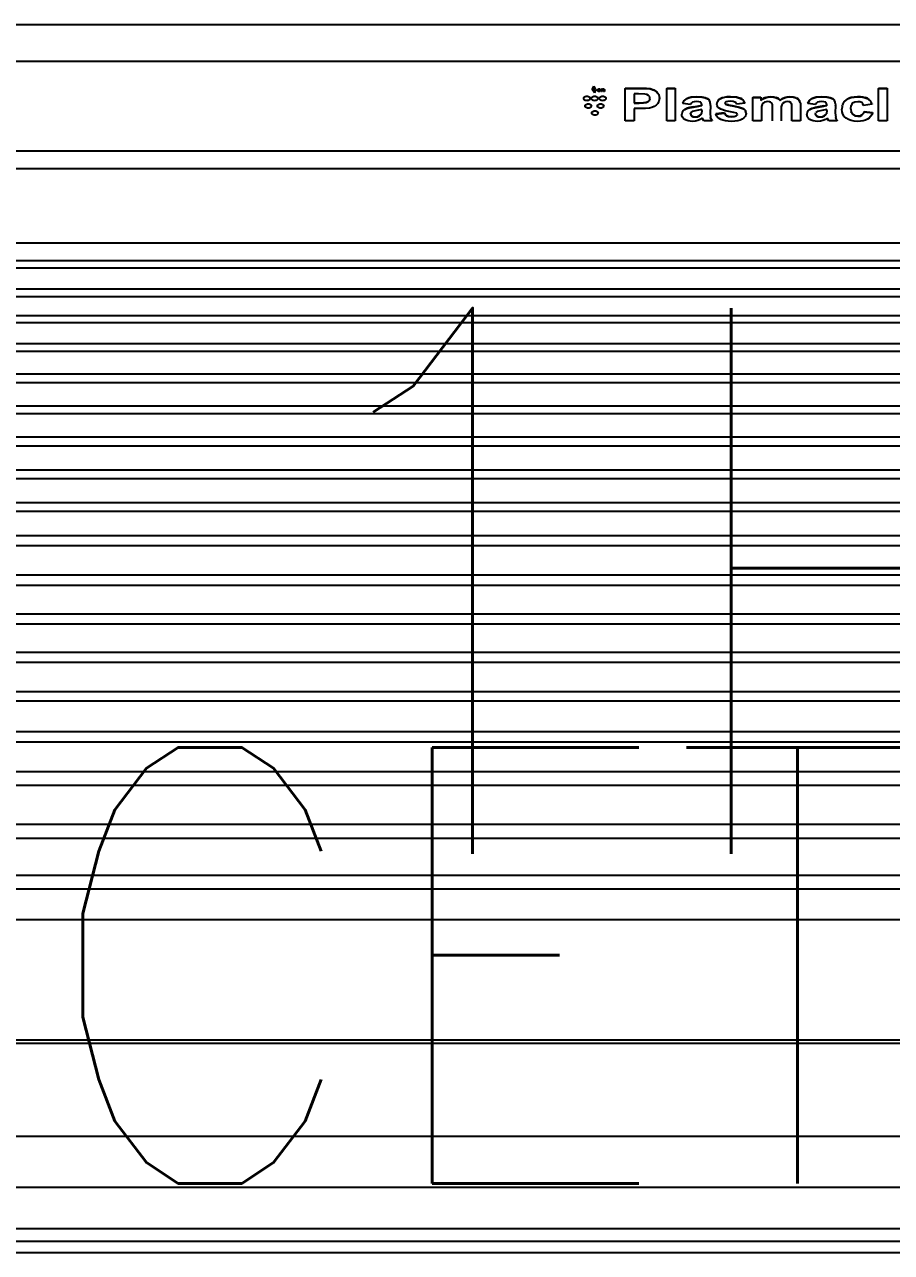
# Model space of a CAD drawing. Header units: inches. Extents: x -85907952 to 802144, y 988801 to 3125513.
# Drawn here: x 403572 to 404268, y 1052734 to 1053720 of the extents above; entities that cross this region are included whole.
import ezdxf
from ezdxf.enums import TextEntityAlignment as Align

# ---------------------------------------------------------------- set-up
doc = ezdxf.new("R2010")
doc.units = ezdxf.units.IN
doc.header["$MEASUREMENT"] = 0
doc.layers.add('Edges', color=7, linetype='Continuous')
doc.layers.add('partition', color=8, linetype='Continuous')
doc.layers.add('t3', color=8, linetype='Continuous', lineweight=25)
doc.styles.add('LAILA', font='romans.shx', dxfattribs={"width": 0.85})

# ---------------------------------------------------------------- blocks, each defined once
blk = doc.blocks.new('1.0HP AIR CONDITION')
for p, q in [((-1478.9, 93.42), (1478.9, 93.42)), ((1478.9, 52.07), (-1478.9, 52.07))]:
    blk.add_line(p, q)
at = {"layer": 'Edges'}
for p, q in [((-1478.9, 985.93), (1478.9, 985.93)), ((-1478.9, 956.6), (1478.9, 956.6)), ((-201.2, 926.6), (-201.14, 926.95)), ((-201.14, 926.95), (-201.11, 927.07)), ((-201.11, 927.07), (-200.86, 927.51)), ((-200.86, 927.51), (-200.46, 927.89)), ((-200.46, 927.89), (-199.94, 928.18)), ((-199.94, 928.18), (-199.34, 928.36)), ((-199.34, 928.36), (-198.69, 928.43)), ((-198.69, 928.43), (-198.04, 928.36)), ((-198.04, 928.36), (-197.43, 928.18)), ((-197.43, 928.18), (-196.91, 927.89)), ((-196.91, 927.89), (-196.51, 927.51)), ((-196.51, 927.51), (-196.26, 927.07)), ((-196.26, 927.07), (-196.24, 926.95)), ((-196.24, 926.95), (-196.18, 926.6)), ((-194.96, 926.6), (-194.9, 926.95)), ((-194.9, 926.95), (-194.87, 927.07)), ((-194.87, 927.07), (-194.62, 927.51)), ((-194.62, 927.51), (-194.22, 927.89)), ((-194.3, 933.7), (-193.01, 936.48)), ((-192.66, 931.04), (-194.3, 933.7)), ((-194.22, 927.89), (-193.7, 928.18)), ((-193.7, 928.18), (-193.1, 928.36)), ((-193.1, 928.36), (-192.45, 928.43)), ((-193.01, 936.48), (-191.8, 933.67)), ((-192.66, 931.04), (-193.01, 936.48)), ((-191.8, 933.67), (-192.66, 931.04)), ((-192.45, 928.43), (-191.8, 928.36)), ((-191.8, 928.36), (-191.19, 928.18)), ((-191.19, 928.18), (-190.67, 927.89)), ((-190.67, 927.89), (-190.27, 927.51)), ((-190.27, 927.51), (-190.02, 927.07)), ((-190.16, 933.24), (-190.12, 933.51)), ((-190.12, 932.9), (-190.16, 933.24)), ((-190.12, 933.51), (-189.99, 933.78)), ((-189.99, 932.62), (-190.12, 932.9)), ((-190.02, 927.07), (-190, 926.95)), ((-190, 926.95), (-189.93, 926.6)), ((-189.99, 933.78), (-189.78, 934.01)), ((-189.78, 932.4), (-189.99, 932.62)), ((-189.78, 934.01), (-189.51, 934.18)), ((-189.5, 932.23), (-189.78, 932.4)), ((-189.51, 934.18), (-189.18, 934.28)), ((-189.16, 932.14), (-189.5, 932.23)), ((-189.41, 933.49), (-189.45, 933.21)), ((-189.45, 933.21), (-189.41, 932.93)), ((-189.35, 933.6), (-189.41, 933.49)), ((-189.41, 932.93), (-189.35, 932.82)), ((-189.27, 933.69), (-189.35, 933.6)), ((-189.35, 932.82), (-189.27, 932.73)), ((-189.06, 933.82), (-189.27, 933.69)), ((-189.27, 932.73), (-189.06, 932.6)), ((-189.18, 934.28), (-188.82, 934.31)), ((-188.81, 932.1), (-189.16, 932.14)), ((-188.82, 933.86), (-189.06, 933.82)), ((-189.06, 932.6), (-188.82, 932.56)), ((-188.82, 934.31), (-188.54, 934.3)), ((-188.69, 933.85), (-188.82, 933.86)), ((-188.82, 932.56), (-188.69, 932.57)), ((-188.54, 932.12), (-188.81, 932.1)), ((-188.57, 933.82), (-188.69, 933.85)), ((-188.69, 932.57), (-188.57, 932.6)), ((-188.36, 933.69), (-188.57, 933.82)), ((-188.57, 932.6), (-188.36, 932.73)), ((-188.54, 934.3), (-188.28, 934.24)), ((-188.28, 932.18), (-188.54, 932.12)), ((-188.48, 926.6), (-188.42, 926.95)), ((-188.42, 926.95), (-188.39, 927.07)), ((-188.39, 927.07), (-188.14, 927.51)), ((-188.28, 933.6), (-188.36, 933.69)), ((-188.36, 932.73), (-188.28, 932.82)), ((-188.28, 934.24), (-188.05, 934.14)), ((-188.23, 933.49), (-188.28, 933.6)), ((-188.28, 932.82), (-188.23, 932.93)), ((-188.06, 932.28), (-188.28, 932.18)), ((-188.18, 933.21), (-188.23, 933.49)), ((-188.23, 932.93), (-188.18, 933.21)), ((-188.14, 927.51), (-187.74, 927.89)), ((-187.85, 932.42), (-188.06, 932.28)), ((-188.05, 934.14), (-187.85, 934)), ((-187.85, 934), (-187.69, 933.84)), ((-187.69, 932.59), (-187.85, 932.42)), ((-187.74, 927.89), (-187.22, 928.18)), ((-187.69, 933.84), (-187.57, 933.65)), ((-187.57, 932.78), (-187.69, 932.59)), ((-187.57, 933.65), (-187.5, 933.44)), ((-187.5, 932.98), (-187.57, 932.78)), ((-187.5, 933.44), (-187.47, 933.21)), ((-187.47, 933.21), (-187.5, 932.98)), ((-187.22, 928.18), (-186.62, 928.36)), ((-186.94, 932.15), (-186.94, 934.27)), ((-186.94, 934.27), (-186.3, 934.27)), ((-186.25, 932.15), (-186.94, 932.15)), ((-186.62, 928.36), (-185.97, 928.43)), ((-186.3, 934.27), (-186.3, 933.96)), ((-186.3, 933.96), (-186.12, 934.11)), ((-186.24, 933.41), (-186.25, 933.11)), ((-186.25, 933.11), (-186.25, 932.15)), ((-186.2, 933.6), (-186.24, 933.41)), ((-186.12, 933.71), (-186.2, 933.6)), ((-186.12, 934.11), (-185.92, 934.22)), ((-186, 933.81), (-186.12, 933.71)), ((-185.85, 933.87), (-186, 933.81)), ((-185.97, 928.43), (-185.32, 928.36)), ((-185.92, 934.22), (-185.69, 934.29)), ((-185.68, 933.89), (-185.85, 933.87)), ((-185.69, 934.29), (-185.44, 934.31)), ((-185.55, 933.87), (-185.68, 933.89)), ((-185.44, 933.83), (-185.55, 933.87)), ((-185.44, 934.31), (-185.23, 934.3)), ((-185.36, 933.76), (-185.44, 933.83)), ((-185.3, 933.67), (-185.36, 933.76)), ((-185.32, 928.36), (-184.71, 928.18)), ((-185.27, 933.51), (-185.3, 933.67)), ((-185.26, 933.23), (-185.27, 933.51)), ((-185.26, 932.15), (-185.26, 933.23)), ((-184.57, 932.15), (-185.26, 932.15)), ((-185.23, 934.3), (-185.03, 934.25)), ((-185.03, 934.25), (-184.86, 934.17)), ((-184.86, 934.17), (-184.74, 934.08)), ((-184.74, 934.08), (-184.66, 933.97)), ((-184.71, 928.18), (-184.19, 927.89)), ((-184.66, 933.97), (-184.61, 933.84)), ((-184.61, 933.84), (-184.57, 933.47)), ((-184.57, 933.47), (-184.57, 932.15)), ((-184.19, 927.89), (-183.79, 927.51)), ((-183.79, 927.51), (-183.54, 927.07)), ((-183.54, 927.07), (-183.52, 926.95)), ((-183.52, 926.95), (-183.46, 926.6)), ((-167.97, 934.94), (-156.34, 934.94)), ((-167.97, 934.94), (-167.97, 934.69)), ((-167.97, 934.69), (-156.34, 934.69)), ((-167.97, 908.62), (-167.97, 934.69)), ((-157.22, 930.28), (-160.72, 930.28)), ((-160.72, 930.28), (-160.72, 923.13)), ((-152.01, 930.1), (-157.22, 930.28)), ((-156.34, 934.94), (-150.88, 934.84)), ((-156.34, 934.69), (-150.88, 934.59)), ((-150.4, 929.7), (-152.01, 930.1)), ((-150.88, 934.84), (-147.72, 934.55)), ((-150.88, 934.59), (-147.72, 934.3)), ((-149.09, 928.94), (-150.4, 929.7)), ((-148.23, 927.9), (-149.09, 928.94)), ((-147.97, 926.71), (-148.23, 927.9)), ((-147.72, 934.55), (-144.88, 933.62)), ((-147.72, 934.3), (-144.88, 933.36)), ((-144.88, 933.62), (-142.55, 932)), ((-144.88, 933.36), (-142.55, 931.74)), ((-142.55, 932), (-141.64, 930.94)), ((-142.55, 932), (-142.55, 931.74)), ((-142.55, 931.74), (-141.64, 930.69)), ((-141.64, 930.94), (-141.64, 930.69)), ((-141.64, 930.69), (-140.99, 929.74)), ((-140.99, 929.74), (-140.99, 929.49)), ((-140.99, 929.49), (-140.6, 928.4)), ((-140.6, 928.4), (-140.6, 928.15)), ((-140.6, 928.15), (-140.47, 926.92)), ((-140.48, 926.82), (-140.47, 926.92)), ((-140.48, 926.82), (-140.47, 926.67)), ((-140.47, 926.67), (-140.47, 926.92)), ((-134.57, 934.94), (-127.69, 934.94)), ((-134.57, 934.94), (-134.57, 934.69)), ((-134.57, 934.69), (-127.69, 934.69)), ((-134.57, 908.62), (-134.57, 934.69)), ((-127.69, 934.94), (-127.69, 934.69)), ((-127.69, 934.69), (-127.69, 908.62)), ((-118.11, 926.87), (-119.3, 926.12)), ((-118.11, 926.87), (-116.67, 927.44)), ((-118.11, 926.62), (-116.67, 927.19)), ((-118.11, 926.87), (-118.11, 926.62)), ((-116.67, 927.44), (-114.91, 927.85)), ((-116.67, 927.19), (-114.91, 927.6)), ((-116.67, 927.44), (-116.67, 927.19)), ((-114.91, 927.85), (-110.47, 928.18)), ((-114.91, 927.6), (-110.47, 927.93)), ((-114.91, 927.85), (-114.91, 927.6)), ((-110.47, 928.18), (-106.45, 927.98)), ((-110.47, 927.93), (-106.45, 927.73)), ((-106.45, 927.98), (-103.61, 927.39)), ((-106.45, 927.73), (-103.61, 927.14)), ((-103.61, 927.39), (-103.61, 927.14)), ((-103.61, 927.39), (-101.69, 926.49)), ((-103.61, 927.14), (-101.69, 926.24)), ((-91.54, 926.51), (-90.02, 927.24)), ((-91.54, 926.26), (-90.02, 926.99)), ((-90.02, 927.24), (-88.13, 927.76)), ((-90.02, 926.99), (-88.13, 927.51)), ((-90.02, 927.24), (-90.02, 926.99)), ((-88.13, 927.76), (-85.88, 928.08)), ((-88.13, 927.51), (-85.88, 927.83)), ((-88.13, 927.76), (-88.13, 927.51)), ((-85.88, 928.08), (-83.26, 928.18)), ((-85.88, 928.08), (-85.88, 927.83)), ((-85.88, 927.83), (-83.26, 927.93)), ((-83.26, 928.18), (-78.61, 927.87)), ((-83.26, 927.93), (-78.61, 927.62)), ((-78.61, 927.87), (-76.79, 927.47)), ((-78.61, 927.62), (-76.79, 927.22)), ((-76.79, 927.47), (-75.32, 926.92)), ((-76.79, 927.47), (-76.79, 927.22)), ((-76.79, 927.22), (-75.32, 926.67)), ((-75.32, 926.92), (-75.32, 926.67)), ((-74.13, 926.21), (-75.32, 926.92)), ((-65.36, 927.76), (-59.01, 927.76)), ((-65.36, 927.76), (-65.36, 927.5)), ((-65.36, 927.5), (-59.01, 927.5)), ((-65.36, 908.62), (-65.36, 927.5)), ((-59.01, 927.76), (-59.01, 927.5)), ((-59.01, 927.5), (-59.01, 925.17)), ((-55.28, 927.43), (-57.23, 926.49)), ((-57.23, 926.24), (-55.28, 927.18)), ((-55.28, 927.43), (-53.18, 927.99)), ((-55.28, 927.18), (-53.18, 927.74)), ((-55.28, 927.43), (-55.28, 927.18)), ((-53.18, 927.99), (-50.91, 928.18)), ((-53.18, 927.99), (-53.18, 927.74)), ((-53.18, 927.74), (-50.91, 927.93)), ((-50.91, 928.18), (-48.57, 928)), ((-50.91, 928.18), (-50.91, 927.93)), ((-50.91, 927.93), (-48.57, 927.74)), ((-48.57, 928), (-46.57, 927.44)), ((-48.57, 928), (-48.57, 927.74)), ((-48.57, 927.74), (-46.57, 927.18)), ((-46.57, 927.44), (-46.57, 927.18)), ((-44.9, 926.5), (-46.57, 927.44)), ((-46.57, 927.18), (-44.9, 926.25)), ((-41.78, 926.5), (-39.86, 927.44)), ((-41.78, 926.25), (-39.86, 927.18)), ((-39.86, 927.44), (-37.81, 928)), ((-39.86, 927.18), (-37.81, 927.74)), ((-39.86, 927.44), (-39.86, 927.18)), ((-37.81, 928), (-35.62, 928.18)), ((-37.81, 928), (-37.81, 927.74)), ((-37.81, 927.74), (-35.62, 927.93)), ((-35.62, 928.18), (-32.98, 927.97)), ((-35.62, 928.18), (-35.62, 927.93)), ((-35.62, 927.93), (-32.98, 927.72)), ((-32.98, 927.97), (-30.77, 927.34)), ((-32.98, 927.97), (-32.98, 927.72)), ((-32.98, 927.72), (-30.77, 927.09)), ((-30.77, 927.34), (-30.77, 927.09)), ((-30.77, 927.09), (-29.04, 926.04)), ((-29.04, 926.3), (-30.13, 926.95)), ((-17.72, 926.87), (-18.91, 926.12)), ((-17.72, 926.87), (-16.28, 927.44)), ((-17.72, 926.62), (-16.28, 927.19)), ((-17.72, 926.87), (-17.72, 926.62)), ((-16.28, 927.44), (-14.53, 927.85)), ((-16.28, 927.19), (-14.53, 927.6)), ((-16.28, 927.44), (-16.28, 927.19)), ((-14.53, 927.85), (-10.08, 928.18)), ((-14.53, 927.6), (-10.08, 927.93)), ((-14.53, 927.85), (-14.53, 927.6)), ((-10.08, 928.18), (-6.06, 927.98)), ((-10.08, 927.93), (-6.06, 927.73)), ((-6.06, 927.98), (-3.22, 927.39)), ((-6.06, 927.73), (-3.22, 927.14)), ((-3.22, 927.39), (-3.22, 927.14)), ((-3.22, 927.39), (-1.3, 926.49)), ((-3.22, 927.14), (-1.3, 926.24)), ((11.39, 926.72), (13.54, 927.53)), ((11.39, 926.47), (13.54, 927.28)), ((13.54, 927.53), (15.99, 928.02)), ((13.54, 927.28), (15.99, 927.77)), ((13.54, 927.53), (13.54, 927.28)), ((15.99, 928.02), (18.75, 928.18)), ((15.99, 928.02), (15.99, 927.77)), ((15.99, 927.77), (18.75, 927.93)), ((18.75, 928.18), (21, 928.09)), ((18.75, 928.18), (18.75, 927.93)), ((18.75, 927.93), (21, 927.84)), ((21, 928.09), (23.01, 927.81)), ((21, 928.09), (21, 927.84)), ((21, 927.84), (23.01, 927.56)), ((23.01, 927.81), (24.78, 927.35)), ((23.01, 927.81), (23.01, 927.56)), ((23.01, 927.56), (24.78, 927.1)), ((24.78, 927.35), (24.78, 927.1)), ((26.3, 926.7), (24.78, 927.35)), ((24.78, 927.1), (26.3, 926.45)), ((35.55, 934.94), (42.43, 934.94)), ((35.55, 934.94), (35.55, 934.69)), ((35.55, 934.69), (42.43, 934.69)), ((35.55, 908.62), (35.55, 934.69)), ((42.43, 934.94), (42.43, 934.69)), ((42.43, 934.69), (42.43, 908.62)), ((-201.11, 926.13), (-201.2, 926.6)), ((-200.86, 925.69), (-201.11, 926.13)), ((-200.46, 925.31), (-200.86, 925.69)), ((-199.94, 925.02), (-200.46, 925.31)), ((-200.02, 920.54), (-199.94, 921.02)), ((-199.94, 920.07), (-200.02, 920.54)), ((-199.34, 924.84), (-199.94, 925.02)), ((-199.94, 921.02), (-199.69, 921.45)), ((-199.69, 919.63), (-199.94, 920.07)), ((-199.69, 921.45), (-199.29, 921.83)), ((-199.29, 919.25), (-199.69, 919.63)), ((-198.69, 924.78), (-199.34, 924.84)), ((-199.29, 921.83), (-198.77, 922.12)), ((-198.77, 918.96), (-199.29, 919.25)), ((-198.77, 922.12), (-198.16, 922.3)), ((-198.16, 918.78), (-198.77, 918.96)), ((-198.04, 924.84), (-198.69, 924.78)), ((-198.16, 922.3), (-197.51, 922.37)), ((-197.51, 918.72), (-198.16, 918.78)), ((-197.43, 925.02), (-198.04, 924.84)), ((-197.51, 922.37), (-196.86, 922.3)), ((-196.86, 918.78), (-197.51, 918.72)), ((-196.91, 925.31), (-197.43, 925.02)), ((-196.51, 925.69), (-196.91, 925.31)), ((-196.86, 922.3), (-196.26, 922.12)), ((-196.26, 918.96), (-196.86, 918.78)), ((-196.26, 926.13), (-196.51, 925.69)), ((-196.18, 926.6), (-196.26, 926.13)), ((-196.26, 922.12), (-195.74, 921.83)), ((-195.74, 919.25), (-196.26, 918.96)), ((-195.74, 921.83), (-195.34, 921.45)), ((-195.34, 919.63), (-195.74, 919.25)), ((-195.34, 921.45), (-195.09, 921.02)), ((-195.09, 920.07), (-195.34, 919.63)), ((-195.09, 921.02), (-195, 920.54)), ((-195, 920.54), (-195.09, 920.07)), ((-194.87, 926.13), (-194.96, 926.6)), ((-194.62, 925.69), (-194.87, 926.13)), ((-194.22, 925.31), (-194.62, 925.69)), ((-193.7, 925.02), (-194.22, 925.31)), ((-193.1, 924.84), (-193.7, 925.02)), ((-192.45, 924.78), (-193.1, 924.84)), ((-191.8, 924.84), (-192.45, 924.78)), ((-191.19, 925.02), (-191.8, 924.84)), ((-190.67, 925.31), (-191.19, 925.02)), ((-190.27, 925.69), (-190.67, 925.31)), ((-190.02, 926.13), (-190.27, 925.69)), ((-190.17, 920.54), (-190.08, 921.02)), ((-190.08, 920.07), (-190.17, 920.54)), ((-190.08, 921.02), (-189.83, 921.45)), ((-189.83, 919.63), (-190.08, 920.07)), ((-189.93, 926.6), (-190.02, 926.13)), ((-189.83, 921.45), (-189.43, 921.83)), ((-189.43, 919.25), (-189.83, 919.63)), ((-189.43, 921.83), (-188.91, 922.12)), ((-188.91, 918.96), (-189.43, 919.25)), ((-188.91, 922.12), (-188.31, 922.3)), ((-188.31, 918.78), (-188.91, 918.96)), ((-188.39, 926.13), (-188.48, 926.6)), ((-188.14, 925.69), (-188.39, 926.13)), ((-188.31, 922.3), (-187.66, 922.37)), ((-187.66, 918.72), (-188.31, 918.78)), ((-187.74, 925.31), (-188.14, 925.69)), ((-187.22, 925.02), (-187.74, 925.31)), ((-187.66, 922.37), (-187.01, 922.3)), ((-187.01, 918.78), (-187.66, 918.72)), ((-186.62, 924.84), (-187.22, 925.02)), ((-187.01, 922.3), (-186.4, 922.12)), ((-186.4, 918.96), (-187.01, 918.78)), ((-185.97, 924.78), (-186.62, 924.84)), ((-186.4, 922.12), (-185.88, 921.83)), ((-185.88, 919.25), (-186.4, 918.96)), ((-185.32, 924.84), (-185.97, 924.78)), ((-185.88, 921.83), (-185.48, 921.45)), ((-185.48, 919.63), (-185.88, 919.25)), ((-185.48, 921.45), (-185.23, 921.02)), ((-185.23, 920.07), (-185.48, 919.63)), ((-184.71, 925.02), (-185.32, 924.84)), ((-185.23, 921.02), (-185.14, 920.54)), ((-185.14, 920.54), (-185.23, 920.07)), ((-184.19, 925.31), (-184.71, 925.02)), ((-183.79, 925.69), (-184.19, 925.31)), ((-183.54, 926.13), (-183.79, 925.69)), ((-183.46, 926.6), (-183.54, 926.13)), ((-160.72, 923.13), (-156.76, 923.13)), ((-160.72, 923.13), (-160.72, 922.88)), ((-160.72, 922.88), (-156.76, 922.88)), ((-156, 918.46), (-160.72, 918.46)), ((-160.72, 918.46), (-160.72, 908.62)), ((-156.76, 923.13), (-153.18, 923.24)), ((-156.76, 922.88), (-153.18, 922.98)), ((-151.66, 918.55), (-156, 918.46)), ((-153.18, 923.24), (-151.03, 923.54)), ((-153.18, 922.98), (-151.03, 923.29)), ((-153.18, 923.24), (-153.18, 922.98)), ((-148.48, 918.83), (-151.66, 918.55)), ((-151.03, 923.54), (-149.74, 924.07)), ((-151.03, 923.29), (-149.74, 923.82)), ((-151.03, 923.54), (-151.03, 923.29)), ((-149.74, 924.07), (-148.76, 924.82)), ((-149.74, 923.82), (-148.76, 924.57)), ((-149.74, 924.07), (-149.74, 923.82)), ((-148.42, 925.35), (-148.76, 924.82)), ((-148.76, 924.82), (-148.76, 924.57)), ((-146.58, 919.29), (-148.48, 918.83)), ((-148.42, 925.35), (-148.14, 925.51)), ((-148.18, 925.72), (-148.07, 926.15)), ((-148.18, 925.72), (-148.14, 925.51)), ((-148.07, 926.15), (-147.97, 926.71)), ((-144.72, 920.06), (-146.58, 919.29)), ((-143.03, 921.17), (-144.72, 920.06)), ((-141.67, 922.63), (-143.03, 921.17)), ((-140.77, 924.46), (-141.67, 922.63)), ((-140.47, 926.67), (-140.77, 924.46)), ((-121.73, 922.81), (-120.5, 924.86)), ((-121.73, 922.81), (-121.73, 922.56)), ((-115.49, 921.74), (-121.73, 922.56)), ((-120.13, 917.99), (-121.39, 916.88)), ((-121.39, 916.63), (-120.13, 917.74)), ((-120.5, 924.86), (-120.3, 925.2)), ((-120.5, 924.86), (-120.3, 924.94)), ((-119.3, 926.12), (-120.3, 925.2)), ((-120.3, 924.94), (-119.3, 925.87)), ((-120.3, 925.2), (-120.3, 924.94)), ((-120.13, 917.99), (-118.44, 918.8)), ((-120.13, 917.74), (-118.44, 918.55)), ((-120.13, 917.99), (-120.13, 917.74)), ((-119.3, 925.87), (-118.11, 926.62)), ((-119.3, 926.12), (-119.3, 925.87)), ((-116.12, 919.43), (-118.44, 918.8)), ((-118.44, 918.55), (-116.12, 919.18)), ((-118.44, 918.8), (-118.44, 918.55)), ((-112.97, 919.97), (-116.12, 919.43)), ((-116.12, 919.18), (-112.97, 919.72)), ((-116.12, 919.43), (-116.12, 919.18)), ((-114.75, 922.86), (-115.49, 921.74)), ((-113.82, 923.58), (-114.75, 922.86)), ((-112.59, 923.98), (-113.82, 923.58)), ((-112.97, 919.97), (-108.88, 920.6)), ((-112.97, 919.72), (-108.88, 920.35)), ((-110.47, 916.93), (-112.84, 916.49)), ((-110.96, 924.11), (-112.59, 923.98)), ((-108.67, 923.96), (-110.96, 924.11)), ((-106.28, 917.69), (-110.47, 916.93)), ((-108.88, 920.6), (-106.28, 921.2)), ((-108.88, 920.35), (-106.28, 920.94)), ((-107.26, 923.5), (-108.67, 923.96)), ((-106.53, 922.68), (-107.26, 923.5)), ((-106.28, 916.95), (-106.55, 914.51)), ((-106.28, 921.44), (-106.53, 922.68)), ((-106.28, 921.2), (-106.28, 921.44)), ((-106.28, 921.2), (-106.28, 920.94)), ((-106.28, 916.95), (-106.28, 917.69)), ((-101.69, 926.49), (-101.69, 926.24)), ((-101.69, 926.49), (-100.44, 925.38)), ((-101.69, 926.24), (-100.44, 925.13)), ((-100.44, 925.38), (-100.44, 925.13)), ((-100.24, 924.89), (-100.44, 925.38)), ((-100.44, 925.13), (-100.24, 924.89)), ((-99.75, 923.66), (-100.24, 924.89)), ((-99.75, 923.4), (-99.75, 923.66)), ((-99.66, 922.55), (-99.75, 923.4)), ((-99.66, 922.55), (-99.56, 921.32)), ((-99.52, 920.87), (-99.59, 914.83)), ((-99.52, 920.87), (-99.56, 921.32)), ((-94.21, 922.39), (-94.17, 922.65)), ((-94.21, 922.14), (-94.21, 922.39)), ((-94.01, 920.85), (-94.21, 922.14)), ((-94.17, 922.65), (-94.04, 923.31)), ((-94.04, 923.56), (-93.54, 924.39)), ((-94.04, 923.56), (-94.04, 923.31)), ((-93.44, 919.71), (-94.01, 920.85)), ((-92.71, 925.63), (-93.54, 924.64)), ((-93.54, 924.39), (-92.71, 925.38)), ((-93.54, 924.64), (-93.54, 924.39)), ((-92.47, 918.73), (-93.44, 919.71)), ((-91.54, 926.51), (-92.71, 925.63)), ((-92.71, 925.38), (-91.54, 926.26)), ((-92.71, 925.63), (-92.71, 925.38)), ((-91.12, 917.89), (-92.47, 918.73)), ((-91.54, 926.51), (-91.54, 926.26)), ((-87.37, 916.73), (-91.12, 917.89)), ((-87.77, 922.9), (-87.81, 922.78)), ((-87.81, 922.78), (-87.69, 922.67)), ((-87.62, 923.34), (-87.77, 922.9)), ((-87.69, 922.67), (-87.77, 922.9)), ((-87.69, 922.67), (-87.64, 922.53)), ((-87.64, 922.53), (-87.64, 922.28)), ((-87.13, 922.12), (-87.64, 922.53)), ((-87.64, 922.28), (-87.13, 921.87)), ((-87.03, 923.79), (-87.62, 923.34)), ((-87.13, 922.12), (-87.13, 921.87)), ((-85.06, 921.52), (-87.13, 922.12)), ((-87.13, 921.87), (-85.06, 921.27)), ((-85.47, 924.2), (-87.03, 923.79)), ((-83.14, 924.34), (-85.47, 924.2)), ((-85.06, 921.52), (-80.7, 920.72)), ((-85.06, 921.27), (-80.7, 920.46)), ((-81.23, 924.19), (-83.14, 924.34)), ((-79.82, 923.75), (-81.23, 924.19)), ((-80.7, 920.72), (-76.03, 919.71)), ((-80.7, 920.46), (-76.03, 919.46)), ((-78.84, 923.04), (-79.82, 923.75)), ((-78.24, 922.06), (-78.84, 923.04)), ((-71.75, 922.94), (-78.24, 922.06)), ((-76.03, 919.71), (-73.02, 918.49)), ((-76.03, 919.46), (-73.02, 918.24)), ((-75.32, 926.67), (-74.13, 925.96)), ((-74.13, 926.21), (-74.13, 925.96)), ((-74.13, 926.21), (-73.13, 925.36)), ((-74.13, 925.96), (-73.13, 925.1)), ((-73.13, 925.36), (-73.13, 925.1)), ((-72.86, 924.93), (-73.13, 925.36)), ((-73.13, 925.1), (-72.86, 924.93)), ((-73.02, 918.49), (-72.08, 917.76)), ((-73.02, 918.49), (-73.02, 918.24)), ((-73.02, 918.24), (-72.08, 917.51)), ((-71.75, 923.19), (-72.86, 924.93)), ((-72.08, 917.76), (-72.08, 917.51)), ((-71.79, 917.39), (-72.08, 917.51)), ((-71.79, 917.39), (-71.41, 916.9)), ((-71.75, 923.19), (-71.75, 922.94)), ((-59.01, 924.93), (-57.23, 926.24)), ((-59.01, 925.17), (-58.66, 925.44)), ((-59.01, 925.17), (-59.01, 924.93)), ((-57.23, 926.49), (-58.66, 925.44)), ((-58.34, 920.13), (-58.47, 917.8)), ((-58.47, 917.8), (-58.47, 908.62)), ((-57.92, 921.69), (-58.34, 920.13)), ((-57.19, 922.73), (-57.92, 921.69)), ((-57.23, 926.49), (-57.23, 926.24)), ((-56.1, 923.49), (-57.19, 922.73)), ((-54.75, 923.95), (-56.1, 923.49)), ((-53.23, 924.11), (-54.75, 923.95)), ((-52.05, 924.01), (-53.23, 924.11)), ((-51.14, 923.72), (-52.05, 924.01)), ((-50.47, 923.22), (-51.14, 923.72)), ((-50, 922.53), (-50.47, 923.22)), ((-49.72, 921.24), (-50, 922.53)), ((-49.63, 918.97), (-49.72, 921.24)), ((-49.63, 908.62), (-49.63, 918.97)), ((-44.9, 926.5), (-44.9, 926.25)), ((-44.9, 926.5), (-43.57, 925.19)), ((-44.9, 926.25), (-43.56, 924.93)), ((-43.57, 925.19), (-43.19, 925.45)), ((-43.57, 925.19), (-43.56, 924.93)), ((-43.56, 924.93), (-41.78, 926.25)), ((-41.78, 926.5), (-43.19, 925.45)), ((-42.61, 920), (-42.75, 917.69)), ((-42.75, 917.69), (-42.75, 908.62)), ((-42.19, 921.59), (-42.61, 920)), ((-41.45, 922.68), (-42.19, 921.59)), ((-41.78, 926.5), (-41.78, 926.25)), ((-40.35, 923.47), (-41.45, 922.68)), ((-39.03, 923.95), (-40.35, 923.47)), ((-37.63, 924.11), (-39.03, 923.95)), ((-35.91, 923.84), (-37.63, 924.11)), ((-34.69, 923.04), (-35.91, 923.84)), ((-34.16, 921.73), (-34.69, 923.04)), ((-33.98, 919.42), (-34.16, 921.73)), ((-33.98, 908.62), (-33.98, 919.42)), ((-29.04, 926.3), (-29.04, 926.04)), ((-29.04, 926.3), (-27.81, 924.86)), ((-29.04, 926.04), (-27.81, 924.61)), ((-27.81, 924.86), (-27.81, 924.61)), ((-27.28, 923.28), (-27.81, 924.61)), ((-27.28, 923.28), (-27.28, 923.02)), ((-27.24, 922.75), (-27.28, 923.02)), ((-27.24, 922.75), (-27.1, 920.95)), ((-27.1, 920.95), (-27.1, 908.62)), ((-19.91, 925.2), (-21.35, 922.81)), ((-21.35, 922.81), (-19.91, 924.94)), ((-21.35, 922.81), (-21.35, 922.56)), ((-15.1, 921.74), (-21.35, 922.56)), ((-19.74, 917.99), (-21, 916.88)), ((-21, 916.63), (-19.74, 917.74)), ((-18.91, 926.12), (-19.91, 925.2)), ((-19.91, 924.94), (-18.91, 925.87)), ((-19.91, 925.2), (-19.91, 924.94)), ((-19.74, 917.99), (-18.05, 918.8)), ((-19.74, 917.74), (-18.05, 918.55)), ((-19.74, 917.99), (-19.74, 917.74)), ((-18.91, 925.87), (-17.72, 926.62)), ((-18.91, 926.12), (-18.91, 925.87)), ((-18.05, 918.8), (-15.73, 919.43)), ((-18.05, 918.55), (-15.73, 919.18)), ((-18.05, 918.8), (-18.05, 918.55)), ((-12.58, 919.97), (-15.73, 919.43)), ((-15.73, 919.18), (-12.58, 919.72)), ((-15.73, 919.43), (-15.73, 919.18)), ((-14.37, 922.86), (-15.1, 921.74)), ((-13.44, 923.58), (-14.37, 922.86)), ((-12.2, 923.98), (-13.44, 923.58)), ((-8.49, 920.6), (-12.58, 919.97)), ((-12.58, 919.72), (-8.49, 920.35)), ((-10.08, 916.93), (-12.45, 916.49)), ((-10.57, 924.11), (-12.2, 923.98)), ((-8.29, 923.96), (-10.57, 924.11)), ((-5.89, 917.69), (-10.08, 916.93)), ((-8.49, 920.6), (-5.89, 921.2)), ((-8.49, 920.35), (-5.89, 920.94)), ((-6.87, 923.5), (-8.29, 923.96)), ((-6.14, 922.68), (-6.87, 923.5)), ((-5.89, 916.95), (-6.16, 914.51)), ((-5.89, 921.44), (-6.14, 922.68)), ((-5.89, 921.2), (-5.89, 921.44)), ((-5.89, 921.2), (-5.89, 920.94)), ((-5.89, 916.95), (-5.89, 917.69)), ((-1.3, 926.49), (-1.3, 926.24)), ((-1.3, 926.49), (-0.05, 925.38)), ((-1.3, 926.24), (-0.05, 925.13)), ((-0.05, 925.38), (-0.05, 925.13)), ((0.09, 925.02), (-0.05, 925.38)), ((-0.05, 925.13), (0.09, 925.02)), ((0.64, 923.66), (0.09, 925.02)), ((0.64, 923.4), (0.64, 923.66)), ((0.71, 922.83), (0.64, 923.4)), ((0.71, 922.83), (0.84, 921.26)), ((0.87, 920.84), (0.8, 915.05)), ((0.87, 920.84), (0.84, 921.26)), ((6.31, 920.14), (6.13, 918.3)), ((6.13, 918.3), (6.13, 918.05)), ((6.34, 915.86), (6.13, 918.05)), ((6.31, 920.14), (6.35, 920.25)), ((6.34, 920.48), (6.46, 920.86)), ((6.34, 920.48), (6.35, 920.25)), ((6.86, 922.09), (6.46, 920.86)), ((6.86, 922.09), (6.98, 922.2)), ((6.97, 922.43), (7.13, 922.68)), ((6.97, 922.43), (6.98, 922.2)), ((7.13, 922.68), (7.28, 922.93)), ((7.28, 922.93), (8.05, 923.89)), ((9.54, 925.58), (8.05, 924.15)), ((8.05, 923.89), (9.54, 925.33)), ((8.05, 924.15), (8.05, 923.89)), ((11.39, 926.72), (9.54, 925.58)), ((9.54, 925.33), (11.39, 926.47)), ((9.54, 925.58), (9.54, 925.33)), ((11.39, 926.72), (11.39, 926.47)), ((13.21, 918.4), (13.59, 920.99)), ((13.31, 917.91), (13.21, 918.4)), ((13.31, 917.91), (13.6, 915.79)), ((14.07, 921.96), (13.59, 920.99)), ((14.74, 922.71), (14.07, 921.96)), ((16.53, 923.68), (14.74, 922.71)), ((18.84, 924), (16.53, 923.68)), ((20.6, 923.82), (18.84, 924)), ((21.99, 923.26), (20.6, 923.82)), ((22.99, 922.33), (21.99, 923.26)), ((23.55, 921.03), (22.99, 922.33)), ((30.33, 921.92), (23.55, 921.03)), ((26.3, 926.7), (26.3, 926.45)), ((26.3, 926.7), (27.6, 925.86)), ((26.3, 926.45), (27.6, 925.61)), ((27.6, 925.86), (27.6, 925.61)), ((27.6, 925.86), (28.71, 924.82)), ((27.6, 925.61), (28.71, 924.57)), ((28.71, 924.82), (28.71, 924.57)), ((29.62, 923.6), (28.71, 924.57)), ((29.62, 923.6), (29.62, 923.34)), ((29.96, 922.91), (29.62, 923.34)), ((30.17, 922.5), (29.96, 922.91)), ((30.33, 922.17), (30.17, 922.5)), ((30.33, 922.17), (30.33, 921.92)), ((-194.69, 914.89), (-194.61, 915.36)), ((-194.61, 914.42), (-194.69, 914.89)), ((-194.61, 915.36), (-194.36, 915.8)), ((-194.36, 913.98), (-194.61, 914.42)), ((-194.36, 915.8), (-193.96, 916.18)), ((-193.96, 913.6), (-194.36, 913.98)), ((-193.96, 916.18), (-193.44, 916.47)), ((-193.44, 913.31), (-193.96, 913.6)), ((-193.44, 916.47), (-192.83, 916.65)), ((-192.83, 913.13), (-193.44, 913.31)), ((-192.83, 916.65), (-192.18, 916.71)), ((-192.18, 913.07), (-192.83, 913.13)), ((-192.18, 916.71), (-191.53, 916.65)), ((-191.53, 913.13), (-192.18, 913.07)), ((-191.53, 916.65), (-190.93, 916.47)), ((-190.93, 913.31), (-191.53, 913.13)), ((-190.93, 916.47), (-190.41, 916.18)), ((-190.41, 913.6), (-190.93, 913.31)), ((-190.41, 916.18), (-190.01, 915.8)), ((-190.01, 913.98), (-190.41, 913.6)), ((-190.01, 915.8), (-189.76, 915.36)), ((-189.76, 914.42), (-190.01, 913.98)), ((-189.76, 915.36), (-189.67, 914.89)), ((-189.67, 914.89), (-189.76, 914.42)), ((-160.72, 908.62), (-167.97, 908.62)), ((-127.69, 908.62), (-134.57, 908.62)), ((-122.18, 915.54), (-122.44, 914.03)), ((-122.44, 913.87), (-122.44, 914.03)), ((-122.3, 912.62), (-122.44, 913.87)), ((-121.87, 911.57), (-122.3, 912.62)), ((-121.54, 916.62), (-122.18, 915.54)), ((-121.14, 910.62), (-121.87, 911.57)), ((-121.54, 916.62), (-121.39, 916.88)), ((-121.54, 916.62), (-121.39, 916.63)), ((-121.39, 916.88), (-121.39, 916.63)), ((-120.13, 909.78), (-121.14, 910.62)), ((-118.87, 909.09), (-120.13, 909.78)), ((-117.39, 908.59), (-118.87, 909.09)), ((-115.7, 908.3), (-117.39, 908.59)), ((-113.8, 908.2), (-115.7, 908.3)), ((-115.52, 914.41), (-115.56, 914.29)), ((-115.56, 914.29), (-115.47, 914.2)), ((-115.23, 915.27), (-115.52, 914.41)), ((-115.47, 914.2), (-115.52, 914.41)), ((-115.47, 914.2), (-115.29, 913.57)), ((-114.49, 912.73), (-115.29, 913.57)), ((-115.29, 913.57), (-115.29, 913.32)), ((-115.29, 913.32), (-114.49, 912.48)), ((-114.22, 916.06), (-115.23, 915.27)), ((-114.49, 912.73), (-113.26, 912.16)), ((-114.49, 912.73), (-114.49, 912.48)), ((-114.49, 912.48), (-113.26, 911.91)), ((-112.84, 916.49), (-114.22, 916.06)), ((-111.59, 908.35), (-113.8, 908.2)), ((-113.26, 912.16), (-111.74, 911.97)), ((-113.26, 912.16), (-113.26, 911.91)), ((-113.26, 911.91), (-111.74, 911.72)), ((-111.74, 911.97), (-109.92, 912.19)), ((-111.74, 911.97), (-111.74, 911.72)), ((-111.74, 911.72), (-109.92, 911.94)), ((-109.51, 908.82), (-111.59, 908.35)), ((-109.92, 912.19), (-108.19, 912.86)), ((-109.92, 911.94), (-108.19, 912.61)), ((-109.92, 912.19), (-109.92, 911.94)), ((-107.57, 909.6), (-109.51, 908.82)), ((-108.19, 912.86), (-107.16, 913.61)), ((-108.19, 912.61), (-107.16, 913.36)), ((-108.19, 912.86), (-108.19, 912.61)), ((-105.74, 910.69), (-107.57, 909.6)), ((-106.71, 914.27), (-107.16, 913.61)), ((-107.16, 913.61), (-107.16, 913.36)), ((-106.71, 914.27), (-106.55, 914.51)), ((-106.71, 914.27), (-106.55, 914.27)), ((-106.55, 914.27), (-106.55, 914.51)), ((-105.5, 910.1), (-105.74, 910.69)), ((-104.84, 908.62), (-105.5, 910.1)), ((-98.03, 908.62), (-104.84, 908.62)), ((-99.56, 914.68), (-99.59, 914.83)), ((-99.56, 914.68), (-99.26, 911.41)), ((-99.26, 911.16), (-99.26, 911.41)), ((-98.03, 908.87), (-99.26, 911.16)), ((-98.03, 908.87), (-98.03, 908.62)), ((-88.26, 915.03), (-95.16, 914.26)), ((-95.16, 914.01), (-88.26, 914.77)), ((-95.16, 914.26), (-95.16, 914.01)), ((-94.55, 912.74), (-95.16, 914.01)), ((-93.67, 911.61), (-94.55, 912.74)), ((-92.52, 910.61), (-93.67, 911.61)), ((-91.11, 909.76), (-92.52, 910.61)), ((-89.42, 909.08), (-91.11, 909.76)), ((-87.46, 908.59), (-89.42, 909.08)), ((-88.26, 915.03), (-88.26, 914.77)), ((-87.94, 914.42), (-88.26, 915.03)), ((-88.26, 914.77), (-87.94, 914.42)), ((-87.94, 914.42), (-87.59, 913.74)), ((-87.59, 913.74), (-86.47, 912.81)), ((-87.59, 913.74), (-87.59, 913.49)), ((-87.59, 913.49), (-86.47, 912.56)), ((-85.21, 908.29), (-87.46, 908.59)), ((-80.57, 915.45), (-87.37, 916.73)), ((-86.47, 912.81), (-84.85, 912.25)), ((-86.47, 912.81), (-86.47, 912.56)), ((-86.47, 912.56), (-84.85, 911.99)), ((-82.7, 908.2), (-85.21, 908.29)), ((-84.85, 912.25), (-82.7, 912.06)), ((-84.85, 912.25), (-84.85, 911.99)), ((-84.85, 911.99), (-82.7, 911.81)), ((-82.7, 912.06), (-80.36, 912.23)), ((-82.7, 912.06), (-82.7, 911.81)), ((-82.7, 911.81), (-80.36, 911.98)), ((-79.95, 908.31), (-82.7, 908.2)), ((-78.26, 914.79), (-80.57, 915.45)), ((-80.36, 912.23), (-78.68, 912.77)), ((-80.36, 911.98), (-78.68, 912.52)), ((-80.36, 912.23), (-80.36, 911.98)), ((-77.56, 908.66), (-79.95, 908.31)), ((-78.68, 912.77), (-78, 913.35)), ((-78.68, 912.52), (-78, 913.1)), ((-78.68, 912.77), (-78.68, 912.52)), ((-77.9, 914.37), (-78.26, 914.79)), ((-78, 913.35), (-77.77, 913.85)), ((-78, 913.35), (-78, 913.1)), ((-77.77, 913.85), (-77.9, 914.37)), ((-75.53, 909.25), (-77.56, 908.66)), ((-73.85, 910.06), (-75.53, 909.25)), ((-72.55, 911.04), (-73.85, 910.06)), ((-71.61, 912.11), (-72.55, 911.04)), ((-71.05, 913.27), (-71.61, 912.11)), ((-71.41, 916.9), (-71.41, 916.65)), ((-71.28, 916.59), (-71.41, 916.65)), ((-71, 915.9), (-71.28, 916.59)), ((-70.87, 914.56), (-71.05, 913.27)), ((-71, 915.9), (-71, 915.65)), ((-70.93, 915.31), (-71, 915.65)), ((-70.87, 914.78), (-70.93, 915.31)), ((-70.88, 914.67), (-70.87, 914.78)), ((-70.88, 914.67), (-70.87, 914.56)), ((-70.87, 914.56), (-70.87, 914.78)), ((-58.47, 908.62), (-65.36, 908.62)), ((-27.1, 908.62), (-33.98, 908.62)), ((-21.79, 915.54), (-22.06, 914.03)), ((-22.06, 914.03), (-22.06, 913.78)), ((-21.91, 912.62), (-22.06, 913.78)), ((-21.48, 911.57), (-21.91, 912.62)), ((-21.21, 916.53), (-21.79, 915.54)), ((-20.75, 910.62), (-21.48, 911.57)), ((-21.21, 916.53), (-21, 916.63)), ((-21, 916.88), (-21, 916.63)), ((-19.74, 909.78), (-20.75, 910.62)), ((-18.48, 909.09), (-19.74, 909.78)), ((-17, 908.59), (-18.48, 909.09)), ((-15.31, 908.3), (-17, 908.59)), ((-13.41, 908.2), (-15.31, 908.3)), ((-15.17, 914.29), (-14.84, 915.27)), ((-14.9, 913.57), (-15.17, 914.29)), ((-14.1, 912.73), (-14.9, 913.57)), ((-14.9, 913.57), (-14.9, 913.32)), ((-14.9, 913.32), (-14.1, 912.48)), ((-13.83, 916.06), (-14.84, 915.27)), ((-14.1, 912.73), (-12.87, 912.16)), ((-14.1, 912.73), (-14.1, 912.48)), ((-14.1, 912.48), (-12.87, 911.91)), ((-12.45, 916.49), (-13.83, 916.06)), ((-11.2, 908.35), (-13.41, 908.2)), ((-12.87, 912.16), (-11.35, 911.97)), ((-12.87, 912.16), (-12.87, 911.91)), ((-12.87, 911.91), (-11.35, 911.72)), ((-11.35, 911.97), (-9.54, 912.19)), ((-11.35, 911.97), (-11.35, 911.72)), ((-11.35, 911.72), (-9.54, 911.94)), ((-9.12, 908.82), (-11.2, 908.35)), ((-9.54, 912.19), (-7.8, 912.86)), ((-9.54, 911.94), (-7.8, 912.61)), ((-9.54, 912.19), (-9.54, 911.94)), ((-7.18, 909.6), (-9.12, 908.82)), ((-7.8, 912.86), (-6.77, 913.61)), ((-7.8, 912.61), (-6.77, 913.36)), ((-7.8, 912.86), (-7.8, 912.61)), ((-5.35, 910.69), (-7.18, 909.6)), ((-6.77, 913.61), (-6.16, 914.26)), ((-6.77, 913.61), (-6.77, 913.36)), ((-6.16, 914.51), (-6.16, 914.26)), ((-5.11, 910.1), (-5.35, 910.69)), ((-4.45, 908.62), (-5.11, 910.1)), ((2.36, 908.62), (-4.45, 908.62)), ((0.8, 915.05), (1.12, 911.41)), ((1.12, 911.16), (1.12, 911.41)), ((2.36, 908.87), (1.12, 911.16)), ((2.36, 908.87), (2.36, 908.62)), ((6.98, 913.93), (6.34, 915.86)), ((8.04, 912.24), (6.98, 913.93)), ((9.52, 910.81), (8.04, 912.24)), ((11.37, 909.67), (9.52, 910.81)), ((13.5, 908.85), (11.37, 909.67)), ((15.91, 908.36), (13.5, 908.85)), ((13.6, 915.56), (13.6, 915.79)), ((13.85, 915.23), (13.6, 915.79)), ((13.6, 915.56), (13.85, 915.23)), ((13.85, 915.23), (14.09, 914.72)), ((14.77, 913.91), (14.09, 914.72)), ((14.09, 914.72), (14.09, 914.47)), ((14.09, 914.47), (14.77, 913.65)), ((14.77, 913.91), (16.59, 912.87)), ((14.77, 913.91), (14.77, 913.65)), ((14.77, 913.65), (16.59, 912.61)), ((18.62, 908.2), (15.91, 908.36)), ((16.59, 912.87), (18.94, 912.52)), ((16.59, 912.87), (16.59, 912.61)), ((16.59, 912.61), (18.94, 912.27)), ((21.01, 908.3), (18.62, 908.2)), ((18.94, 912.52), (20.72, 912.72)), ((18.94, 912.52), (18.94, 912.27)), ((18.94, 912.27), (20.72, 912.47)), ((20.72, 912.72), (22.15, 913.33)), ((20.72, 912.47), (22.15, 913.08)), ((20.72, 912.72), (20.72, 912.47)), ((23.14, 908.63), (21.01, 908.3)), ((22.15, 913.33), (23.22, 914.43)), ((22.15, 913.08), (23.22, 914.18)), ((22.15, 913.33), (22.15, 913.08)), ((25.01, 909.17), (23.14, 908.63)), ((23.72, 915.64), (23.22, 914.43)), ((23.22, 914.43), (23.22, 914.18)), ((23.72, 915.64), (23.91, 915.86)), ((23.88, 916.02), (23.91, 916.11)), ((23.91, 915.86), (23.88, 916.02)), ((23.91, 916.11), (23.91, 915.86)), ((23.91, 916.11), (30.67, 915.28)), ((23.91, 915.86), (30.67, 915.02)), ((26.63, 909.92), (25.01, 909.17)), ((28, 910.89), (26.63, 909.92)), ((29.14, 912.06), (28, 910.89)), ((30.03, 913.44), (29.14, 912.06)), ((30.67, 915.02), (30.03, 913.44)), ((30.67, 915.28), (30.67, 915.02)), ((42.43, 908.62), (35.55, 908.62)), ((-1478.9, 884.58), (1478.9, 884.58)), ((1478.9, 870.02), (-1478.9, 870.02)), ((1478.9, 810.44), (-1478.9, 810.44)), ((1478.9, 796.16), (-1478.9, 796.16)), ((1478.9, 790.36), (-1478.9, 790.36)), ((1478.9, 773.43), (-1478.9, 773.43)), ((1478.9, 767.42), (-1478.9, 767.42)), ((1478.9, 752.04), (-1478.9, 752.04)), ((1478.9, 746.45), (-1478.9, 746.45)), ((1478.9, 729.57), (-1478.9, 729.57)), ((1478.9, 723.42), (-1478.9, 723.42)), ((1478.9, 705.1), (-1478.9, 705.1)), ((1478.9, 698.32), (-1478.9, 698.32)), ((1478.9, 679.64), (-1478.9, 679.64)), ((1478.9, 673.24), (-1478.9, 673.24)), ((1478.9, 654.65), (-1478.9, 654.65)), ((1478.9, 647.31), (-1478.9, 647.31)), ((1478.9, 628.07), (-1478.9, 628.07)), ((1478.9, 621.24), (-1478.9, 621.24)), ((1478.9, 601.79), (-1478.9, 601.79)), ((1478.9, 594.88), (-1478.9, 594.88)), ((1478.9, 575.35), (-1478.9, 575.35)), ((1478.9, 567.51), (-1478.9, 567.51)), ((1478.9, 543.83), (-1478.9, 543.83)), ((1478.9, 535.46), (-1478.9, 535.46)), ((1478.9, 512.56), (-1478.9, 512.56)), ((1478.9, 504.5), (-1478.9, 504.5)), ((1478.9, 481.8), (-1478.9, 481.8)), ((1478.9, 473.74), (-1478.9, 473.74)), ((1478.9, 450.17), (-1478.9, 450.17)), ((1478.9, 442.78), (-1478.9, 442.78)), ((1478.9, 418.16), (-1478.9, 418.16)), ((1478.9, 409.66), (-1478.9, 409.66)), ((1478.9, 386.02), (-1478.9, 386.02)), ((1478.9, 374.81), (-1478.9, 374.81)), ((1478.9, 343.49), (-1478.9, 343.49)), ((1478.9, 332.46), (-1478.9, 332.46)), ((1478.9, 302.59), (-1478.9, 302.59)), ((1478.9, 291.59), (-1478.9, 291.59)), ((1478.9, 267.11), (-1478.9, 267.11)), ((1478.9, 170.53), (-1478.9, 170.53)), ((1478.9, 167.78), (-1478.9, 167.78)), ((1260.49, 19.05), (-1277.39, 19.05)), ((-1478.9, 0), (1478.9, 0))]:
    blk.add_line(p, q, dxfattribs=at)
at = {"insert": (-465.96, 758.23), "char_height": 438.249, "width": 4290.8622, "attachment_point": 1, "style": 'LAILA'}
blk.add_mtext('1HP', dxfattribs=at)

msp = doc.modelspace()

# ---------------------------------------------------------------- linework, layer by layer
at = {"layer": 'partition'}
msp.add_line((402372.67, 1052743.35), (406372.67, 1052743.35), dxfattribs=at)

# ---------------------------------------------------------------- block references
msp.add_blockref('1.0HP AIR CONDITION', (404222.41, 1052734.2))

# ---------------------------------------------------------------- texts
at = {"layer": 't3', "style": 'LAILA', "width": 0.85}
msp.add_text('CETAK', height=350, dxfattribs=at).set_placement((403580.93, 1053139.69), align=Align.TOP_LEFT)

doc.saveas('drawing.dxf')
